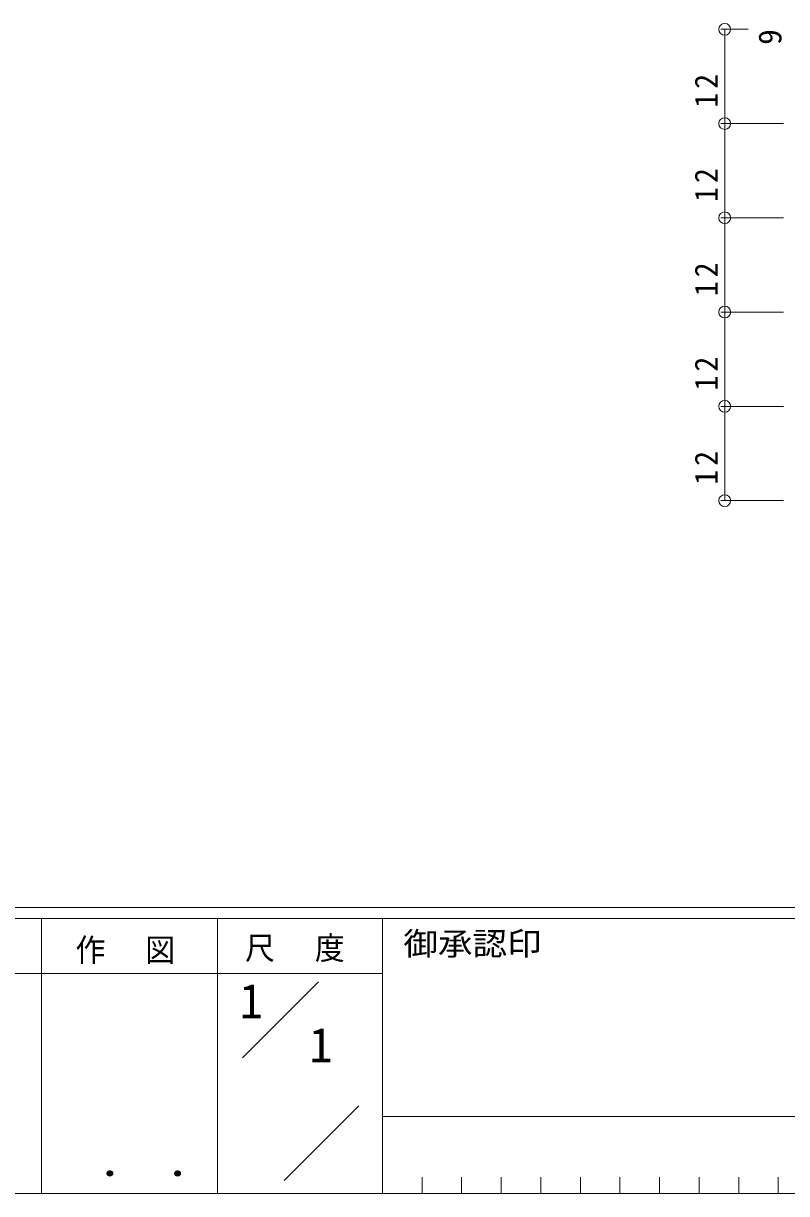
# Model space of a CAD drawing. Units: millimetres on the paper. Extents: x -420 to 373, y -297 to 267.
# Drawn here: x 140 to 237.2, y -297 to -148 of the extents above; entities that cross this region are included whole.
import ezdxf
from ezdxf.enums import TextEntityAlignment as Align

# ---------------------------------------------------------------- set-up
doc = ezdxf.new("R2010")
doc.units = ezdxf.units.MM
doc.layers.add('0-1_USER1', color=6, linetype='Continuous', lineweight=9)
doc.layers.add('0-2_YKK_ZWAK', color=7, linetype='Continuous', lineweight=9)
doc.layers.add('0-3_YKK_11', color=3, linetype='Continuous')
doc.styles.add('ＭＳ ゴシック', font='')
doc.styles.get('ＭＳ ゴシック').set_extended_font_data('MS Gothic')

msp = doc.modelspace()

# ---------------------------------------------------------------- linework, layer by layer
at = {"layer": '0-1_USER1'}
for p, q in [((232.285, -148.783), (228.785, -148.783)), ((229.285, -148.783), (229.285, -160.783)), ((236.785, -160.783), (228.785, -160.783)), ((229.285, -160.783), (229.285, -172.783)), ((236.785, -172.783), (228.785, -172.783)), ((229.285, -172.783), (229.285, -184.783)), ((236.785, -184.783), (228.785, -184.783)), ((229.285, -184.783), (229.285, -196.783)), ((236.785, -196.783), (228.785, -196.783)), ((229.285, -196.783), (229.285, -208.783)), ((236.785, -208.783), (228.785, -208.783))]:
    msp.add_line(p, q, dxfattribs=at)
for centre in [(229.285, -148.783), (229.285, -160.783), (229.285, -172.783), (229.285, -184.783), (229.285, -196.783), (229.285, -208.783)]:
    msp.add_circle(centre, 0.75, dxfattribs=at)
at = {"layer": '0-2_YKK_ZWAK'}
for p, q in [((352.3, -260.6), (-417.7, -260.6)), ((314.5, -262), (-417.7, -262)), ((142.3, -262), (142.3, -297)), ((164.7, -262), (164.7, -297)), ((185.7, -262), (185.7, -297)), ((165.684, -268.999), (97.5, -268.999)), ((165.684, -268.999), (185.7, -268.999)), ((167.87, -279.736), (177.564, -270.043)), ((173.172, -295.345), (182.696, -285.821)), ((185.7, -287.2), (286.5, -287.2)), ((190.74, -294.9), (190.74, -297)), ((195.78, -294.9), (195.78, -297)), ((200.82, -294.9), (200.82, -297)), ((205.86, -294.9), (205.86, -297)), ((210.9, -294.9), (210.9, -297)), ((215.94, -294.9), (215.94, -297)), ((220.98, -294.9), (220.98, -297)), ((226.02, -294.9), (226.02, -297)), ((231.06, -294.9), (231.06, -297)), ((236.1, -294.9), (236.1, -297)), ((-417.7, -297), (314.5, -297))]:
    msp.add_line(p, q, dxfattribs=at)

# ---------------------------------------------------------------- texts
at = {"layer": '0-1_USER1', "color": 7, "style": 'ＭＳ ゴシック'}
msp.add_text('9', height=2.933, rotation=90, dxfattribs=at).set_placement((237.385, -150.764), align=Align.BOTTOM_LEFT)
at = {"layer": '0-1_USER1', "color": 7, "char_height": 2.933, "attachment_point": 7, "rotation": 90, "style": 'ＭＳ ゴシック'}
for insert in [(228.385, -158.764), (228.385, -170.764), (228.385, -182.764), (228.385, -194.764), (228.385, -206.764)]:
    msp.add_mtext('\\T1.27;\\W0.95;12', dxfattribs=dict(at, insert=insert))
at = {"layer": '0-2_YKK_ZWAK', "style": 'ＭＳ ゴシック', "width": 1.1}
msp.add_text('御承認印', height=2.933, dxfattribs=at).set_placement((188.367, -267.533), align=Align.BOTTOM_LEFT)
at = {"layer": '0-2_YKK_ZWAK', "color": 3, "style": 'ＭＳ ゴシック', "width": 1.15}
msp.add_text(' ． ．', height=3.666, dxfattribs=at).set_placement((146.755, -295.946), align=Align.BOTTOM_LEFT)
at = {"layer": '0-2_YKK_ZWAK', "char_height": 2.933, "attachment_point": 7, "style": 'ＭＳ ゴシック'}
for s, insert in [('\\T1.17;\\W0.95;作\\~\\~図', (146.62, -267.762)), ('\\T1.17;\\W0.95;尺\\~\\~度', (168.212, -267.537))]:
    msp.add_mtext(s, dxfattribs=dict(at, insert=insert))
at = {"layer": '0-3_YKK_11', "style": 'ＭＳ ゴシック'}
for p in [(167.5, -275.999), (176.367, -281.599)]:
    msp.add_text('1', height=4.399, dxfattribs=at).set_placement(p, align=Align.BOTTOM_LEFT)

doc.saveas('drawing.dxf')
